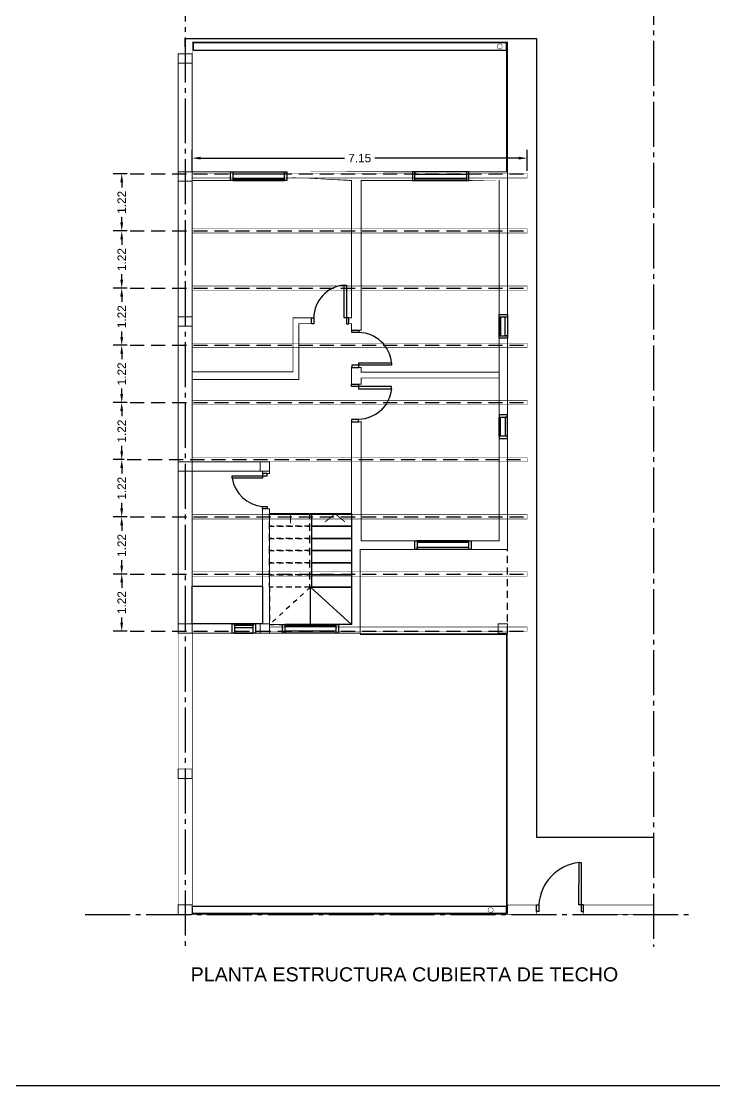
# Model space of a CAD drawing. Header units: millimetres. Extents: x 2924 to 6397, y 1555 to 1704.
# Drawn here: x 3263.99 to 3278.79, y 1608.87 to 1631.58 of the extents above; entities that cross this region are included whole.
import ezdxf

# ---------------------------------------------------------------- set-up
doc = ezdxf.new("R2010")
doc.units = ezdxf.units.MM
doc.header["$PDMODE"] = 35
for name, pattern in [('ACAD_ISO04W100', [30, 24, -3, 0, -3]), ('CONTINUA', [200, 100, 100]), ('DASHED', [0.75, 0.5, -0.25])]:
    doc.linetypes.add(name, pattern=pattern)
doc.layers.get('Defpoints').update_dxf_attribs({"color": 230})
for name, color, linetype in [('EJES', 8, 'Continuous'), ('P0-CARPINTERIAS', 7, 'Continuous'), ('P1-CARPINTERIAS', 7, 'Continuous'), ('P1-MUROS', 7, 'Continuous'), ('P1-PROYECCION', 7, 'Continuous'), ('P1-SOLADOS', 7, 'Continuous'), ('PT-COTAS', 7, 'Continuous'), ('PT-ESTRUCTURAS', 7, 'Continuous'), ('PT-MUROS', 7, 'Continuous'), ('PT-TEXTOS', 7, 'Continuous')]:
    doc.layers.add(name, color=color, linetype=linetype)
doc.styles.add('Arial02.5', font='arial.ttf', dxfattribs={"width": 0.8, "height": 0.025})
doc.styles.get("Standard").update_dxf_attribs({"font": 'arial.ttf'})
doc.dimstyles.get("Standard").update_dxf_attribs({"dimtxt": 0.18, "dimasz": 0.18, "dimexe": 0.18, "dimexo": 0.0625, "dimgap": 0.09, "dimtad": 0, "dimtih": 1, "dimtoh": 1, "dimzin": 0, "dimdsep": 46, "dimtxsty": 'Standard', "dimcen": 0.09, "dimadec": 0, "dimazin": 0, "dimtfac": 1, "dimtofl": 0, "dimtmove": 0, "dimatfit": 3, "dimfxl": 1, "dimtolj": 1, "dimtzin": 0, "dimarcsym": 0})

# ---------------------------------------------------------------- blocks, each defined once
blk = doc.blocks.new('*D190')
at = {"layer": 'Defpoints', "color": 0, "transparency": 16777216}
for p in [(3266.314861627932, 1619.782690135822), (3266.134581653344, 1618.562690135822), (3266.314861627932, 1618.562690135822)]:
    blk.add_point(p, dxfattribs=at)
at = {"layer": 'PT-COTAS', "color": 0, "lineweight": -2, "transparency": 16777216}
for p, q in [((3266.252361627932, 1619.782690135822), (3265.954581653345, 1619.782690135822)), ((3266.134581653344, 1619.602690135822), (3266.134581653344, 1619.487076220406)), ((3266.134581653344, 1618.742690135822), (3266.134581653344, 1618.858304051238)), ((3266.252361627932, 1618.562690135822), (3265.954581653345, 1618.562690135822))]:
    blk.add_line(p, q, dxfattribs=at)
at = {"layer": 'PT-COTAS', "color": 0, "transparency": 16777216}
for points in [[(3266.104581653344, 1619.602690135822), (3266.164581653345, 1619.602690135822), (3266.134581653344, 1619.782690135822)], [(3266.104581653344, 1618.742690135822), (3266.164581653345, 1618.742690135822), (3266.134581653344, 1618.562690135822)]]:
    blk.add_solid(points, dxfattribs=at)
at = {"layer": 'PT-COTAS', "color": 0, "transparency": 16777216, "insert": (3266.134581653344, 1619.172690135821), "char_height": 0.18, "attachment_point": 5, "rotation": 90}
blk.add_mtext('\\A1;1.22', dxfattribs=at)
blk = doc.blocks.new('*D194')
at = {"layer": 'Defpoints', "color": 0, "transparency": 16777216}
for p in [(3266.134581653346, 1621.002690135822), (3266.314861627932, 1621.002690135822), (3266.314861627932, 1619.782690135822)]:
    blk.add_point(p, dxfattribs=at)
at = {"layer": 'PT-COTAS', "color": 0, "lineweight": -2, "transparency": 16777216}
for p, q in [((3266.252361627932, 1621.002690135822), (3265.954581653346, 1621.002690135822)), ((3266.134581653346, 1620.822690135822), (3266.134581653346, 1620.707076220406)), ((3266.134581653346, 1619.962690135822), (3266.134581653346, 1620.078304051239)), ((3266.252361627932, 1619.782690135822), (3265.954581653346, 1619.782690135822))]:
    blk.add_line(p, q, dxfattribs=at)
at = {"layer": 'PT-COTAS', "color": 0, "transparency": 16777216}
for points in [[(3266.104581653346, 1620.822690135822), (3266.164581653346, 1620.822690135822), (3266.134581653346, 1621.002690135822)], [(3266.104581653346, 1619.962690135822), (3266.164581653346, 1619.962690135822), (3266.134581653346, 1619.782690135822)]]:
    blk.add_solid(points, dxfattribs=at)
at = {"layer": 'PT-COTAS', "color": 0, "transparency": 16777216, "insert": (3266.134581653346, 1620.392690135821), "char_height": 0.18, "attachment_point": 5, "rotation": 90}
blk.add_mtext('\\A1;1.22', dxfattribs=at)
blk = doc.blocks.new('*D195')
at = {"layer": 'Defpoints', "color": 0, "transparency": 16777216}
for p in [(3266.134581653349, 1622.222690135822), (3266.249304673877, 1622.222690135822), (3266.314861627932, 1621.002690135822)]:
    blk.add_point(p, dxfattribs=at)
at = {"layer": 'PT-COTAS', "color": 0, "lineweight": -2, "transparency": 16777216}
for p, q in [((3266.186804673877, 1622.222690135822), (3265.954581653349, 1622.222690135822)), ((3266.134581653349, 1622.042690135822), (3266.134581653349, 1621.927076220406)), ((3266.134581653349, 1621.182690135822), (3266.134581653349, 1621.298304051238)), ((3266.252361627932, 1621.002690135822), (3265.954581653349, 1621.002690135822))]:
    blk.add_line(p, q, dxfattribs=at)
at = {"layer": 'PT-COTAS', "color": 0, "transparency": 16777216}
for points in [[(3266.104581653349, 1622.042690135822), (3266.164581653349, 1622.042690135822), (3266.134581653349, 1622.222690135822)], [(3266.104581653349, 1621.182690135822), (3266.164581653349, 1621.182690135822), (3266.134581653349, 1621.002690135822)]]:
    blk.add_solid(points, dxfattribs=at)
at = {"layer": 'PT-COTAS', "color": 0, "transparency": 16777216, "insert": (3266.134581653349, 1621.612690135821), "char_height": 0.18, "attachment_point": 5, "rotation": 90}
blk.add_mtext('\\A1;1.22', dxfattribs=at)
blk = doc.blocks.new('*D196')
at = {"layer": 'Defpoints', "color": 0, "transparency": 16777216}
for p in [(3266.134581653351, 1623.442690135822), (3266.314861627932, 1623.442690135822), (3266.249304673877, 1622.222690135822)]:
    blk.add_point(p, dxfattribs=at)
at = {"layer": 'PT-COTAS', "color": 0, "lineweight": -2, "transparency": 16777216}
for p, q in [((3266.252361627932, 1623.442690135822), (3265.954581653351, 1623.442690135822)), ((3266.134581653351, 1623.262690135822), (3266.134581653351, 1623.147076220406)), ((3266.134581653351, 1622.402690135822), (3266.134581653351, 1622.518304051239)), ((3266.186804673877, 1622.222690135822), (3265.954581653351, 1622.222690135822))]:
    blk.add_line(p, q, dxfattribs=at)
at = {"layer": 'PT-COTAS', "color": 0, "transparency": 16777216}
for points in [[(3266.104581653351, 1623.262690135822), (3266.164581653351, 1623.262690135822), (3266.134581653351, 1623.442690135822)], [(3266.104581653351, 1622.402690135822), (3266.164581653351, 1622.402690135822), (3266.134581653351, 1622.222690135822)]]:
    blk.add_solid(points, dxfattribs=at)
at = {"layer": 'PT-COTAS', "color": 0, "transparency": 16777216, "insert": (3266.13458165335, 1622.832690135821), "char_height": 0.18, "attachment_point": 5, "rotation": 90}
blk.add_mtext('\\A1;1.22', dxfattribs=at)
blk = doc.blocks.new('*D197')
at = {"layer": 'Defpoints', "color": 0, "transparency": 16777216}
for p in [(3266.134581653353, 1624.662690135822), (3266.314861627932, 1624.662690135822), (3266.314861627932, 1623.442690135822)]:
    blk.add_point(p, dxfattribs=at)
at = {"layer": 'PT-COTAS', "color": 0, "lineweight": -2, "transparency": 16777216}
for p, q in [((3266.252361627932, 1624.662690135822), (3265.954581653353, 1624.662690135822)), ((3266.134581653353, 1624.482690135822), (3266.134581653353, 1624.367076220406)), ((3266.134581653353, 1623.622690135822), (3266.134581653353, 1623.738304051238)), ((3266.252361627932, 1623.442690135822), (3265.954581653353, 1623.442690135822))]:
    blk.add_line(p, q, dxfattribs=at)
at = {"layer": 'PT-COTAS', "color": 0, "transparency": 16777216}
for points in [[(3266.104581653352, 1624.482690135822), (3266.164581653353, 1624.482690135822), (3266.134581653353, 1624.662690135822)], [(3266.104581653352, 1623.622690135822), (3266.164581653353, 1623.622690135822), (3266.134581653353, 1623.442690135822)]]:
    blk.add_solid(points, dxfattribs=at)
at = {"layer": 'PT-COTAS', "color": 0, "transparency": 16777216, "insert": (3266.134581653352, 1624.052690135821), "char_height": 0.18, "attachment_point": 5, "rotation": 90}
blk.add_mtext('\\A1;1.22', dxfattribs=at)
blk = doc.blocks.new('*D198')
at = {"layer": 'Defpoints', "color": 0, "transparency": 16777216}
for p in [(3266.134581653354, 1625.882690135822), (3266.314861627932, 1625.882690135822), (3266.314861627932, 1624.662690135822)]:
    blk.add_point(p, dxfattribs=at)
at = {"layer": 'PT-COTAS', "color": 0, "lineweight": -2, "transparency": 16777216}
for p, q in [((3266.252361627932, 1625.882690135822), (3265.954581653355, 1625.882690135822)), ((3266.134581653354, 1625.702690135822), (3266.134581653354, 1625.587076220407)), ((3266.134581653354, 1624.842690135823), (3266.134581653354, 1624.958304051239)), ((3266.252361627932, 1624.662690135822), (3265.954581653355, 1624.662690135822))]:
    blk.add_line(p, q, dxfattribs=at)
at = {"layer": 'PT-COTAS', "color": 0, "transparency": 16777216}
for points in [[(3266.104581653354, 1625.702690135822), (3266.164581653355, 1625.702690135822), (3266.134581653354, 1625.882690135822)], [(3266.104581653354, 1624.842690135823), (3266.164581653355, 1624.842690135823), (3266.134581653354, 1624.662690135822)]]:
    blk.add_solid(points, dxfattribs=at)
at = {"layer": 'PT-COTAS', "color": 0, "transparency": 16777216, "insert": (3266.134581653354, 1625.272690135821), "char_height": 0.18, "attachment_point": 5, "rotation": 90}
blk.add_mtext('\\A1;1.22', dxfattribs=at)
blk = doc.blocks.new('*D199')
at = {"layer": 'Defpoints', "color": 0, "transparency": 16777216}
for p in [(3266.134581653357, 1627.102690135823), (3266.314861627932, 1627.102690135823), (3266.314861627932, 1625.882690135822)]:
    blk.add_point(p, dxfattribs=at)
at = {"layer": 'PT-COTAS', "color": 0, "lineweight": -2, "transparency": 16777216}
for p, q in [((3266.252361627932, 1627.102690135823), (3265.954581653357, 1627.102690135823)), ((3266.134581653357, 1626.922690135822), (3266.134581653357, 1626.807076220406)), ((3266.134581653357, 1626.062690135823), (3266.134581653357, 1626.178304051238)), ((3266.252361627932, 1625.882690135822), (3265.954581653357, 1625.882690135822))]:
    blk.add_line(p, q, dxfattribs=at)
at = {"layer": 'PT-COTAS', "color": 0, "transparency": 16777216}
for points in [[(3266.104581653357, 1626.922690135822), (3266.164581653357, 1626.922690135822), (3266.134581653357, 1627.102690135823)], [(3266.104581653357, 1626.062690135823), (3266.164581653357, 1626.062690135823), (3266.134581653357, 1625.882690135822)]]:
    blk.add_solid(points, dxfattribs=at)
at = {"layer": 'PT-COTAS', "color": 0, "transparency": 16777216, "insert": (3266.134581653357, 1626.492690135821), "char_height": 0.18, "attachment_point": 5, "rotation": 90}
blk.add_mtext('\\A1;1.22', dxfattribs=at)
blk = doc.blocks.new('*D200')
at = {"layer": 'Defpoints', "color": 0, "transparency": 16777216}
for p in [(3266.134581653359, 1628.322690135823), (3266.314861627932, 1628.322690135823), (3266.314861627932, 1627.102690135823)]:
    blk.add_point(p, dxfattribs=at)
at = {"layer": 'PT-COTAS', "color": 0, "lineweight": -2, "transparency": 16777216}
for p, q in [((3266.252361627932, 1628.322690135823), (3265.954581653359, 1628.322690135823)), ((3266.134581653359, 1628.142690135822), (3266.134581653359, 1628.027076220407)), ((3266.134581653359, 1627.282690135823), (3266.134581653359, 1627.398304051239)), ((3266.252361627932, 1627.102690135823), (3265.954581653359, 1627.102690135823))]:
    blk.add_line(p, q, dxfattribs=at)
at = {"layer": 'PT-COTAS', "color": 0, "transparency": 16777216}
for points in [[(3266.104581653359, 1628.142690135822), (3266.164581653359, 1628.142690135822), (3266.134581653359, 1628.322690135823)], [(3266.104581653359, 1627.282690135823), (3266.164581653359, 1627.282690135823), (3266.134581653359, 1627.102690135823)]]:
    blk.add_solid(points, dxfattribs=at)
at = {"layer": 'PT-COTAS', "color": 0, "transparency": 16777216, "insert": (3266.134581653359, 1627.712690135821), "char_height": 0.18, "attachment_point": 5, "rotation": 90}
blk.add_mtext('\\A1;1.22', dxfattribs=at)
blk = doc.blocks.new('*D202')
at = {"layer": 'Defpoints', "color": 0, "transparency": 16777216}
for p in [(3274.790192004152, 1628.655221186568), (3267.640192560329, 1628.322690040058), (3274.790192004152, 1628.322689523423)]:
    blk.add_point(p, dxfattribs=at)
at = {"layer": 'PT-COTAS', "color": 0, "lineweight": -2, "transparency": 16777216}
for p, q in [((3267.640192560329, 1628.385190040058), (3267.640192560329, 1628.835221186568)), ((3274.790192004152, 1628.385189523423), (3274.790192004152, 1628.835221186568)), ((3267.820192560328, 1628.655221186568), (3270.891474683332, 1628.655221186568)), ((3274.610192004152, 1628.655221186568), (3271.538909881149, 1628.655221186568))]:
    blk.add_line(p, q, dxfattribs=at)
at = {"layer": 'PT-COTAS', "color": 0, "transparency": 16777216}
for points in [[(3267.820192560328, 1628.685221186568), (3267.820192560328, 1628.625221186568), (3267.640192560329, 1628.655221186568)], [(3274.610192004152, 1628.685221186568), (3274.610192004152, 1628.625221186568), (3274.790192004152, 1628.655221186568)]]:
    blk.add_solid(points, dxfattribs=at)
at = {"layer": 'PT-COTAS', "color": 0, "transparency": 16777216, "insert": (3271.21519228224, 1628.655221186568), "char_height": 0.18, "attachment_point": 5}
blk.add_mtext('\\A1;7.15', dxfattribs=at)

msp = doc.modelspace()

# ---------------------------------------------------------------- linework, layer by layer
at = {"layer": 'EJES', "color": 18, "linetype": 'ACAD_ISO04W100', "ltscale": 0.04, "true_color": 0x000000}
for points in [[(3267.490192560329, 1644.231474603901), (3267.490192560329, 1611.827453603374)], [(3277.490192560329, 1644.158720224505), (3277.490192560329, 1611.827453603374)], [(3265.354956977469, 1612.521190135822), (3278.317957770623, 1612.521190135822)]]:
    msp.add_lwpolyline(points, dxfattribs=at)
at = {"layer": 'P0-CARPINTERIAS', "color": 8, "linetype": 'CONTINUA'}
msp.add_lwpolyline([(3275.896670122793, 1613.626745679033), (3275.943777136539, 1613.626745679033), (3275.943777136539, 1612.57952347147), (3275.990999357986, 1612.57952347147), (3275.990999357986, 1612.721190135823), (3275.896554915086, 1612.721190135822), (3275.896670122793, 1613.626745679033, 0.3635547186485848), (3275.038222396102, 1612.721190135823), (3275.038222396102, 1612.57952347147), (3274.991000174651, 1612.57952347147), (3274.991000174652, 1612.721190135823), (3275.038222396102, 1612.721190135823)], format="xyb", dxfattribs=at)
at = {"layer": 'P1-CARPINTERIAS', "color": 8, "linetype": 'CONTINUA'}
for points in [[(3268.459372920558, 1628.360636043531), (3269.659372920557, 1628.360636043533), (3269.659372920557, 1628.178636043531), (3268.459372920557, 1628.178636043531), (3268.459372920558, 1628.360636043533), (3268.509372920558, 1628.360636043533), (3268.509372920558, 1628.178636043531), (3269.609373920557, 1628.178636043531), (3269.609373920558, 1628.360636043533), (3269.609373920558, 1628.310636093533), (3268.509372920558, 1628.310636093533), (3268.509372920558, 1628.210636293533), (3269.609373920558, 1628.210636293533)], [(3273.542705850758, 1628.360636043526), (3272.342701045585, 1628.360571214469), (3272.342718058992, 1628.178636118566), (3273.542718058992, 1628.178636118568), (3273.542705850758, 1628.360636043526), (3273.492705850758, 1628.360636043526), (3273.492718058992, 1628.178636118568), (3272.392717058992, 1628.178636118568), (3272.392717170401, 1628.36057391654), (3272.392717058992, 1628.312636168565), (3273.492718058992, 1628.312636168565), (3273.492718058992, 1628.212636368566), (3272.392717058992, 1628.212636368566)], [(3274.372141932401, 1625.316135136743), (3274.372141932403, 1624.816135136744), (3274.19014193239, 1624.816135293578), (3274.19014193239, 1625.316135136743), (3274.372141932403, 1625.316135136743), (3274.372141932403, 1625.266135136743), (3274.190206253892, 1625.266135136744), (3274.190206253892, 1624.866134136744), (3274.372141932403, 1624.866134136744), (3274.322141982403, 1624.866134136744), (3274.322141982403, 1625.266135136743), (3274.222142182403, 1625.266135136743), (3274.222142182403, 1624.866134136744)], [(3274.372172174324, 1622.675644002527), (3274.372172174326, 1623.175644002527), (3274.190206253891, 1623.175644002527), (3274.190172174326, 1622.675644002527), (3274.372172174326, 1622.675644002527), (3274.372172174326, 1622.725644002528), (3274.190206253891, 1622.725644002528), (3274.190206253891, 1623.125645002528), (3274.372172174326, 1623.125645002527), (3274.322172224326, 1623.125645002527), (3274.322172224326, 1622.725644002528), (3274.222172424326, 1622.725644002528), (3274.222172424326, 1623.125645002527)], [(3273.593396798434, 1620.30663513676), (3272.392706253891, 1620.306627503394), (3272.392706253891, 1620.488635136746), (3273.59270625389, 1620.488635136757), (3273.593396798434, 1620.306635136759), (3273.54270619318, 1620.306635136761), (3273.54270619318, 1620.488635286857), (3272.443395798434, 1620.488635286857), (3272.443396955543, 1620.306627825659), (3272.443395798434, 1620.35463523686), (3273.54270619318, 1620.35463523686), (3273.54270619318, 1620.45463503686), (3272.443395798434, 1620.45463503686)], [(3268.490206253891, 1618.721627203393), (3268.990206253891, 1618.721627203396), (3268.990206253891, 1618.521627503394), (3268.490206253892, 1618.521627503396), (3268.490206253891, 1618.721627203393), (3268.540206243771, 1618.721627203394), (3268.540206253891, 1618.521627503396), (3268.940207253891, 1618.521627503396), (3268.940207253891, 1618.721627203396), (3268.940207253891, 1618.681627203396), (3268.540206253891, 1618.681627203396), (3268.540206253891, 1618.641627203396), (3268.940207253891, 1618.641627203396)], [(3270.765206253891, 1618.521627503392), (3269.565206253891, 1618.521627503389), (3269.565206253891, 1618.703627503391), (3270.765206253891, 1618.703627503391), (3270.765206253891, 1618.521627503389), (3270.715206253891, 1618.521627503389), (3270.71550972527, 1618.703710330939), (3269.615205253891, 1618.703710330939), (3269.615205253891, 1618.521627503389), (3269.615205253891, 1618.57162745339), (3270.715206253891, 1618.57162745339), (3270.715206253891, 1618.671627253389), (3269.615205253891, 1618.671627253389)]]:
    msp.add_lwpolyline(points, dxfattribs=at)
for points in [[(3270.882827388526, 1625.948134286761), (3270.932705403895, 1625.948134286761), (3270.932705403895, 1625.123634286721), (3270.982705403891, 1625.123634286721), (3270.982705403891, 1625.248134286762), (3270.882705403892, 1625.248134286762), (3270.882827388526, 1625.948134286761, 0.3805686529644291), (3270.232706253891, 1625.248134286762), (3270.232706253891, 1625.123634286721), (3270.182706253891, 1625.123634286721), (3270.182706253891, 1625.248134286762), (3270.232706253891, 1625.248134286762)], [(3271.89520625389, 1624.286013152085), (3271.89520625389, 1624.236135136716), (3271.04520625389, 1624.236135136716), (3271.04520625389, 1624.18613513672), (3271.195206253891, 1624.18613513672), (3271.19520625389, 1624.286135136719), (3271.89520625389, 1624.286013152085, 0.3805686529644291), (3271.195206253891, 1624.936134286721), (3271.045206253891, 1624.936134286721), (3271.045206253891, 1624.986134286721), (3271.195206253891, 1624.986134286721), (3271.195206253891, 1624.936134286721)], [(3271.890543649857, 1623.731256271395), (3271.890543649857, 1623.781134286764), (3271.040543649857, 1623.781134286764), (3271.040543649857, 1623.83113428676), (3271.190543649857, 1623.83113428676), (3271.190543649857, 1623.731134286761), (3271.890543649857, 1623.731256271395, -0.3805686529644291), (3271.190543649857, 1623.08113513676), (3271.040543649857, 1623.08113513676), (3271.040543649857, 1623.031135136759), (3271.190543649857, 1623.03113513676), (3271.190543649857, 1623.08113513676)], [(3268.490191831756, 1621.825648875443), (3268.490191831756, 1621.875526951378), (3269.240192681758, 1621.875526951378), (3269.240192681758, 1621.925527012088), (3269.140192560329, 1621.925527012088), (3269.140192560329, 1621.825526890661), (3268.490191831756, 1621.825648875443, 0.3456514478971462), (3269.140192560329, 1621.226125241978), (3269.240192681758, 1621.226125241978), (3269.240192681758, 1621.176125181263), (3269.140192560329, 1621.176125181264), (3269.140192560329, 1621.226125241978)]]:
    msp.add_lwpolyline(points, format="xyb", dxfattribs=at)
at = {"layer": 'P1-MUROS', "color": 8, "linetype": 'CONTINUA', "ltscale": 0.3, "const_width": 0.01}
for points in [[(3274.374192560329, 1628.364190135821), (3274.374192560329, 1631.13268235627), (3267.640192560329, 1631.13268235627), (3267.640192560329, 1630.88268235627)], [(3271.222206253891, 1618.521631312937), (3274.371986904971, 1618.521190135822), (3274.371986904971, 1612.521190135822), (3274.371986904971, 1612.521190135822), (3267.639781249614, 1612.521190135822)]]:
    msp.add_lwpolyline(points, dxfattribs=at)
at = {"layer": 'P1-MUROS', "color": 8, "linetype": 'CONTINUA', "ltscale": 0.3}
for points in [[(3274.354192560329, 1628.364190135821), (3274.354192560329, 1631.11268235627), (3267.660192560329, 1631.11268235627), (3267.660192560329, 1631.03268235627)], [(3271.222203452572, 1618.501631313133), (3274.351986904971, 1618.501192936945), (3274.351986904971, 1612.541190135822), (3267.639781249614, 1612.541190135822)]]:
    msp.add_lwpolyline(points, dxfattribs=at)
for points in [[(3274.351986904971, 1630.96268235627), (3274.351986904971, 1631.11268235627), (3267.660192560329, 1631.11268235627), (3267.660192560329, 1630.96268235627)], [(3274.351986904971, 1612.541190135822), (3274.351986904971, 1612.691190135822), (3267.639781249614, 1612.691190135822), (3267.639781249614, 1612.541190135822)]]:
    msp.add_lwpolyline(points, close=True, dxfattribs=at)
at = {"layer": 'P1-MUROS', "color": 8, "linetype": 'CONTINUA', "ltscale": 0.3, "const_width": 0.01}
for points in [[(3274.147223805648, 1631.038045199859, -0.9998962388968039), (3274.257223805648, 1631.038045199859, -1.000103771870798), (3274.147223805648, 1631.038045199859, 5.188324338770968e-05)], [(3273.954708365379, 1612.614824931896, -0.9998962388968039), (3274.064708365379, 1612.614824931896, -1.000103771870798), (3273.954708365379, 1612.614824931896, 5.188324338770968e-05)]]:
    msp.add_lwpolyline(points, format="xyb", dxfattribs=at)
at = {"layer": 'P1-MUROS', "color": 8}
for points, const_width in [([(3267.640192560329, 1628.364190135821), (3267.340165173203, 1628.364190135821), (3267.340020024991, 1630.88268235627), (3267.640355595452, 1630.88268235627)], 0.02), ([(3267.340192560329, 1630.88268235627), (3267.640192560329, 1630.88268235627), (3267.640192560329, 1630.68268235627), (3267.340192560329, 1630.68268235627)], 0.02), ([(3271.040171547759, 1628.178626087618), (3269.659372920557, 1628.178636043527), (3269.659372920558, 1628.360636043533), (3272.342701042083, 1628.360636043526), (3272.342701042083, 1628.178636118566), (3271.244706253891, 1628.178636043526), (3271.244706253891, 1624.986134286721), (3271.040518563064, 1624.986134286721), (3271.040201079684, 1625.123634286721), (3270.982706721609, 1625.123634286721), (3270.982705786172, 1625.248121358026), (3271.040206253891, 1625.248121358026)], 0.02), ([(3274.372206253891, 1628.360636043526), (3274.372206253891, 1625.316135136769), (3274.190206253891, 1625.316135136769), (3274.190206253925, 1628.178636045249), (3273.542710659558, 1628.178636043527), (3273.542710659558, 1628.360636043526)], 0.02), ([(3274.372141932403, 1624.816135136744), (3274.37227057538, 1623.175644002527), (3274.190270575379, 1623.175644002527), (3274.190141932403, 1624.816135136743)], 0.02), ([(3271.040518563064, 1624.186135136721), (3271.040543649857, 1623.831135136759), (3271.244706253891, 1623.831135136759), (3271.244706253891, 1623.964135136721), (3274.190206254536, 1623.964135136721), (3274.190206253891, 1624.088635136719), (3271.244706253891, 1624.088635136721), (3271.244706253891, 1624.18613513672)], 0.02), ([(3272.39270625389, 1620.488635136746), (3272.392706253891, 1620.306627503394), (3271.22220625389, 1620.306627503393), (3271.222206253891, 1618.521631312937), (3270.765206253891, 1618.521627503394), (3270.765206253891, 1618.703627503394), (3271.040206253891, 1618.703627503393), (3271.040518563047, 1623.031135136759), (3271.244706253891, 1623.031135136759), (3271.244706253891, 1620.488625181262)], 0.02), ([(3274.372172174326, 1622.675644002527), (3274.190172174326, 1622.675644002527), (3274.190172174326, 1620.48863513676), (3273.59270625389, 1620.488635136757), (3273.59270625389, 1620.306627503391), (3274.372172174326, 1620.30663513676)], 0.02), ([(3269.090192560329, 1622.17612137172), (3269.290192560329, 1622.17612137172), (3269.290192560329, 1621.97612137172), (3269.090192560329, 1621.97612137172)], 0.02), ([(3269.140192560329, 1621.92612137172), (3269.290192560329, 1621.92612137172), (3269.290192560329, 1621.97612137172), (3269.140192560329, 1621.97612137172)], 0.02), ([(3269.290206253891, 1618.521627503394), (3268.990192560329, 1618.521627503394), (3268.990192560329, 1618.721627503394), (3269.140206253891, 1618.721627503394), (3269.140192392977, 1621.176125181262), (3269.290220114808, 1621.176125181264)], 0.02), ([(3267.639781249614, 1618.521193945365), (3267.340192560328, 1618.521193945365), (3267.340192560328, 1612.521190135822), (3267.639781249614, 1612.521190135822)], 0.013), ([(3269.090206253891, 1618.521627503394), (3269.290206253891, 1618.521627503394), (3269.290206253891, 1618.721627503394), (3269.090192560329, 1618.721627503394)], 0.02), ([(3274.171986904971, 1618.721190135822), (3274.371986904971, 1618.721190135822), (3274.371986904971, 1618.521190135822), (3274.171986904971, 1618.521190135822)], 0.02), ([(3267.64025829969, 1615.622301636936), (3267.640126820967, 1615.42008244425), (3267.340949442397, 1615.420074825164), (3267.341140639462, 1615.622306676985)], 0.02), ([(3267.639912728336, 1612.723409328508), (3267.639781249614, 1612.521190135822), (3267.340603871044, 1612.521182516736), (3267.340795068108, 1612.723414368557)], 0.02), ([(3274.990999357986, 1612.721190135822), (3274.373945428603, 1612.721190135822), (3274.373945428603, 1612.521190135822), (3274.990999357986, 1612.521190135822)], 0.013)]:
    msp.add_lwpolyline(points, close=True, dxfattribs=dict(at, const_width=const_width))
for points, const_width in [([(3267.640206253891, 1628.360636043533), (3268.459372920558, 1628.360636043533), (3268.459372920558, 1628.178636043531), (3267.64020625389, 1628.178636043561)], 0.02), ([(3267.640543166209, 1624.098135136721), (3269.790518563064, 1624.098135136721), (3269.790518563064, 1625.248134286762), (3270.182706253891, 1625.248134286762), (3270.182706253891, 1625.123634286721), (3269.915018563064, 1625.123634286721), (3269.915018563064, 1623.933635136721), (3267.640543166209, 1623.933635136721)], 0.02), ([(3267.640939017831, 1621.976121356227), (3269.090192560329, 1621.97612137172), (3269.090192560329, 1622.17612137172), (3267.640940637672, 1622.176136624172)], 0.02), ([(3267.640206253891, 1618.521638946303), (3268.490192560329, 1618.521638946303), (3268.490192560329, 1618.721638946303), (3267.640192560329, 1618.721638946303)], 0.02), ([(3269.290206253892, 1618.703622944212), (3269.565206253891, 1618.703622944212), (3269.565206253891, 1618.521625181263), (3269.290206253879, 1618.521625181263)], 0.02), ([(3277.490192560329, 1612.521190135822), (3275.990999357986, 1612.521190135822), (3275.990999357986, 1612.721190135822), (3277.490192560329, 1612.721190135822)], 0.013)]:
    msp.add_lwpolyline(points, dxfattribs=dict(at, const_width=const_width))
at = {"layer": 'P1-MUROS', "color": 8, "linetype": 'DASHED', "ltscale": 0.2}
for points in [[(3269.28932249849, 1620.803625207028), (3269.28932249849, 1621.063625207028), (3270.140206253892, 1621.063625207028), (3270.140206253892, 1620.803625207028)], [(3269.28932249849, 1620.543625207028), (3269.28932249849, 1620.803625207028), (3270.140206253892, 1620.803625207028), (3270.140206253892, 1620.543625207028)], [(3269.28932249849, 1620.283625207028), (3269.28932249849, 1620.543625207028), (3270.140206253892, 1620.543625207028), (3270.140206253892, 1620.283625207028)], [(3269.28932249849, 1620.023625207028), (3269.28932249849, 1620.283625207028), (3270.140206253892, 1620.283625207028), (3270.140206253892, 1620.023625207028)], [(3269.28932249849, 1619.763625207028), (3269.28932249849, 1620.023625207028), (3270.140206253892, 1620.023625207028), (3270.140206253892, 1619.763625207028)], [(3269.28932249849, 1619.503625207028), (3269.28932249849, 1619.763625207028), (3270.140206253892, 1619.763625207028), (3270.140206253892, 1619.503625207028)], [(3269.290206073504, 1619.503642662099), (3269.290206253892, 1618.70362518129), (3270.165206253892, 1618.70362518129), (3270.16519928182, 1619.503634744437)]]:
    msp.add_lwpolyline(points, close=True, dxfattribs=at)
at = {"layer": 'P1-MUROS'}
msp.add_lwpolyline([(3271.040206253891, 1621.063625172882), (3269.289322498489, 1621.063625190202)], dxfattribs=at)
at = {"layer": 'P1-MUROS', "color": 8}
msp.add_lwpolyline([(3269.739909520174, 1621.065627520714, 0.02, 0.02, 0), (3269.739909520174, 1620.863434680291, 0, 0, 0), (3269.739909520176, 1619.048541321004, 0, 0, 0), (3270.692662884674, 1619.048541321004, 0, 0, 0), (3270.689762489592, 1621.066622670783, 0.02, 0.02, 0), (3270.900402934067, 1620.897686149218, 0.02, 0.02, 0), (3270.689762489592, 1621.066622670783, 0.02, 0.02, 0), (3270.472388622664, 1620.890672325243, 0.02, 0.02, 0)], format="xyseb", dxfattribs=at)
at = {"layer": 'P1-MUROS', "color": 8, "linetype": 'Continuous', "ltscale": 0.1}
for points in [[(3271.040239152275, 1621.06362518129), (3271.040239152275, 1620.80362518129), (3270.190206253892, 1620.80362518129), (3270.190206253892, 1621.06362518129)], [(3271.040239152275, 1620.80362518129), (3271.040239152275, 1620.54362518129), (3270.190206253892, 1620.54362518129), (3270.190206253892, 1620.80362518129)], [(3271.040239152275, 1620.54362518129), (3271.040239152275, 1620.28362518129), (3270.190206253892, 1620.28362518129), (3270.190206253892, 1620.54362518129)], [(3271.040239152275, 1620.28362518129), (3271.040239152275, 1620.02362518129), (3270.190206253892, 1620.02362518129), (3270.190206253892, 1620.28362518129)], [(3271.040239152275, 1620.02362518129), (3271.040239152275, 1619.76362518129), (3270.190206253892, 1619.76362518129), (3270.190206253892, 1620.02362518129)], [(3271.040239152275, 1619.76362518129), (3271.040239152275, 1619.50362518129), (3270.190206253892, 1619.50362518129), (3270.190206253892, 1619.76362518129)], [(3271.040199462167, 1619.503642662099), (3271.040206253851, 1618.703625181263), (3270.165206253851, 1618.703625181263), (3270.165206253851, 1619.503634744437)]]:
    msp.add_lwpolyline(points, close=True, dxfattribs=at)
at = {"layer": 'P1-MUROS'}
msp.add_lwpolyline([(3267.640173341652, 1618.721683405502), (3267.640194712883, 1619.521676205236), (3269.140217962805, 1619.521634703772), (3269.140273675157, 1618.721627503507)], close=True, dxfattribs=at)
at = {"layer": 'P1-MUROS', "color": 8, "linetype": 'DASHED', "ltscale": 0.2}
msp.add_lwpolyline([(3270.16520276833, 1619.503634744405), (3269.290463783769, 1618.703626828409)], dxfattribs=at)
at = {"layer": 'P1-MUROS', "color": 8, "linetype": 'Continuous', "ltscale": 0.1}
msp.add_lwpolyline([(3270.165206253851, 1619.503634744437), (3271.040201079684, 1618.703642662156)], dxfattribs=at)
at = {"layer": 'P1-PROYECCION', "color": 8, "linetype": 'DASHED', "ltscale": 0.3}
msp.add_lwpolyline([(3274.371986904971, 1618.521190135822), (3274.372172174326, 1620.30663513676)], dxfattribs=at)
at = {"layer": 'P1-SOLADOS', "color": 8}
msp.add_lwpolyline([(3267.49027407789, 1631.03268235627), (3267.490111042767, 1631.210194852131), (3274.990999357986, 1631.210194852131), (3274.990999357986, 1614.171190135822), (3277.490192560329, 1614.171190135822)], dxfattribs=at)
at = {"layer": 'PT-ESTRUCTURAS', "color": 5, "linetype": 'DASHED', "ltscale": 0.6}
for points in [[(3266.31486162793, 1628.322690135822), (3274.790192560329, 1628.322689523423)], [(3266.31486162793, 1627.102690135822), (3274.790192560329, 1627.102689523423)], [(3266.31486162793, 1625.882690135822), (3274.790192560329, 1625.882689523423)], [(3266.31486162793, 1624.662690135822), (3274.790192560329, 1624.662689523423)], [(3266.31486162793, 1623.442690135822), (3274.790192560329, 1623.442689523423)], [(3266.249304673875, 1622.222690135821), (3274.748381808452, 1622.222689523423)], [(3266.31486162793, 1621.002690135821), (3274.790192560329, 1621.002689523423)], [(3266.31486162793, 1619.782690135821), (3274.790192560329, 1619.782689523423)], [(3266.31486162793, 1618.562690135821), (3274.790192560329, 1618.562689523423)]]:
    msp.add_lwpolyline(points, dxfattribs=at)
at = {"layer": 'PT-ESTRUCTURAS', "linetype": 'CONTINUA', "ltscale": 0.6, "const_width": 0.01}
for points in [[(3267.640192560329, 1628.322690135822), (3274.790192560329, 1628.322689523423), (3274.790192560329, 1628.232689523423), (3267.640192560329, 1628.232690135822)], [(3267.640192560329, 1627.147690135821), (3274.790192560329, 1627.147689523423), (3274.790192560329, 1627.057689523423), (3267.640192560329, 1627.057690135822)], [(3267.640192560329, 1625.927690135821), (3274.790192560329, 1625.927689523423), (3274.790192560329, 1625.837689523423), (3267.640192560329, 1625.837690135822)], [(3267.640192560329, 1624.707690135821), (3274.790192560329, 1624.707689523423), (3274.790192560329, 1624.617689523423), (3267.640192560329, 1624.617690135821)], [(3267.640192560329, 1623.487690135821), (3274.790192560329, 1623.487689523423), (3274.790192560329, 1623.397689523423), (3267.640192560329, 1623.397690135821)], [(3267.640192560328, 1622.267690135821), (3274.790192560328, 1622.267689523423), (3274.790192560328, 1622.177689523423), (3267.640192560328, 1622.177690135821)], [(3267.640192560328, 1621.047690135821), (3274.790192560328, 1621.047689523423), (3274.790192560328, 1620.957689523423), (3267.640192560328, 1620.957690135821)], [(3267.640192560328, 1619.827690135821), (3274.790192560328, 1619.827689523423), (3274.790192560328, 1619.737689523423), (3267.640192560328, 1619.737690135821)], [(3269.290206703237, 1618.652681519988), (3274.790192560329, 1618.652689523423), (3274.790192560329, 1618.562689523423), (3269.290206703237, 1618.562681519988)]]:
    msp.add_lwpolyline(points, close=True, dxfattribs=at)
at = {"layer": 'PT-MUROS'}
msp.add_lwpolyline([(3167.887067855583, 1645.330809413674), (3296.784457886795, 1645.330809413674), (3296.784457886795, 1608.865606698568), (3167.887067855583, 1608.865606698568)], close=True, dxfattribs=at)
at = {"layer": 'PT-MUROS', "const_width": 0.02}
for points in [[(3267.340206253893, 1618.521622859132), (3267.340178866723, 1628.364642754423), (3267.640206253891, 1628.364616060484), (3267.640206253891, 1618.521623693851)], [(3267.340192560329, 1628.364631312936), (3267.640192560329, 1628.364631312936), (3267.640192560329, 1628.164631312936), (3267.340192560329, 1628.164631312936)], [(3267.340192560329, 1625.271387034391), (3267.640192560329, 1625.271387034391), (3267.640192560329, 1625.07138703439), (3267.340192560329, 1625.07138703439)], [(3267.640206253891, 1625.271389554438), (3267.640206253891, 1625.071389554438), (3267.340206253891, 1625.071389554438), (3267.340206253891, 1625.271389554438)], [(3267.340192560329, 1622.178142755846), (3267.640192560329, 1622.178142755846), (3267.640192560329, 1621.978142755846), (3267.340192560329, 1621.978142755846)], [(3267.640192560329, 1622.178130023441), (3267.640192560329, 1621.978130023441), (3267.340192560328, 1621.978130023441), (3267.340192560328, 1622.178130023441)], [(3267.640192560329, 1618.721627503394), (3267.640192560329, 1618.521627503394), (3267.340192560328, 1618.521627503394), (3267.340192560328, 1618.721627503394)]]:
    msp.add_lwpolyline(points, close=True, dxfattribs=at)

# ---------------------------------------------------------------- texts
at = {"layer": 'PT-TEXTOS', "style": 'Arial02.5'}
msp.add_text('PLANTA ESTRUCTURA CUBIERTA DE TECHO', height=0.3, dxfattribs=at).set_placement((3267.606314458422, 1611.09155853013))

# ---------------------------------------------------------------- dimensions: what is measured, and where the dimension line sits
at = {"layer": 'PT-COTAS'}
dim = msp.add_linear_dim(base=(3274.790192004152, 1628.655221186568), p1=(3267.640192560329, 1628.322690040058), p2=(3274.790192004152, 1628.322689523423), dimstyle='Standard', override={"dimtih": 0}, dxfattribs=at)
dim.commit()
dim.dimension.update_dxf_attribs({"geometry": '*D202', "text_midpoint": (3271.21519228224, 1628.655221186568)})
for base, p1, p2, picture, middle in [((3266.134581653359, 1628.322690135823), (3266.31486162793, 1627.102690135822), (3266.31486162793, 1628.322690135822), '*D200', (3266.134581653359, 1627.712690135821)), ((3266.134581653357, 1627.102690135823), (3266.31486162793, 1625.882690135822), (3266.31486162793, 1627.102690135822), '*D199', (3266.134581653357, 1626.492690135821)), ((3266.134581653354, 1625.882690135822), (3266.31486162793, 1624.662690135822), (3266.31486162793, 1625.882690135822), '*D198', (3266.134581653354, 1625.272690135821)), ((3266.134581653353, 1624.662690135822), (3266.31486162793, 1623.442690135822), (3266.31486162793, 1624.662690135822), '*D197', (3266.134581653352, 1624.052690135821)), ((3266.134581653351, 1623.442690135822), (3266.249304673875, 1622.222690135821), (3266.31486162793, 1623.442690135822), '*D196', (3266.13458165335, 1622.832690135821)), ((3266.134581653349, 1622.222690135822), (3266.31486162793, 1621.002690135821), (3266.249304673875, 1622.222690135821), '*D195', (3266.134581653349, 1621.612690135821)), ((3266.134581653346, 1621.002690135822), (3266.31486162793, 1619.782690135821), (3266.31486162793, 1621.002690135821), '*D194', (3266.134581653346, 1620.392690135821)), ((3266.134581653344, 1618.562690135822), (3266.31486162793, 1619.782690135821), (3266.31486162793, 1618.562690135821), '*D190', (3266.134581653344, 1619.172690135821))]:
    dim = msp.add_linear_dim(base=base, p1=p1, p2=p2, angle=90, dimstyle='Standard', override={"dimtih": 0}, dxfattribs=at)
    dim.commit()
    dim.dimension.update_dxf_attribs({"geometry": picture, "text_midpoint": middle})

doc.saveas('drawing.dxf')
